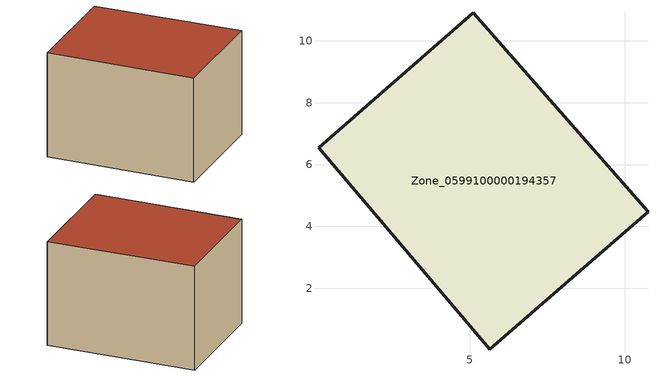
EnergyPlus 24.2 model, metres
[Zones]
Zone_0599100000194357
 floor ground (C_G): 5.64,0.03 0.1,6.54 5.12,10.9 10.76,4.47 z0
 wall outside (C_F): 0.1,6.54 5.64,0.03 10.76,4.47 5.12,10.9 0.1,6.54 z0:6.1
 roof outside (C_R): 10.76,4.47 5.12,10.9 0.1,6.54 5.64,0.03 z6.1
[BUILDING]
Pand.0599100000194357: North Axis=0; Terrain=City; Loads Convergence Tolerance Value=0.04; Temperature Convergence Tolerance Value=0.4; Solar Distribution=FullExterior; Maximum Number of Warmup Days=25; Minimum Number of Warmup Days=1
[Site:Location]
Rotterdam.The.Hague.AP_ZH_NLD Design_Conditions: Latitude=51.96; Longitude=4.45; Time Zone=1; Elevation=-4.5
[SITE:GROUNDTEMPERATURE:BUILDINGSURFACE]
18, 18, 18, 18, 18, 18, 18, 18, 18, 18, 18, 18
[MATERIAL] Thermal Absorptance=0.9; Solar Absorptance=0.7; Visible Absorptance=0.7
Name | Roughness | Thickness | Conductivity | Density | Specific Heat
G.TC.1946 | MediumSmooth | 0.15 | 1 | 540 | 1210
F.TC.1946 | Rough | 0.3 | 0.857143 | 1920 | 840
R.TC.1946 | MediumRough | 0.2 | 0.909091 | 1500 | 1000
[CONSTRUCTION]
C_G: G.TC.1946
C_F: F.TC.1946
C_R: R.TC.1946
[ZONE]
Zone_0599100000194357: Type=1; Multiplier=1; Ceiling Height=Autocalculate; Volume=Autocalculate; Floor Area=autocalculate; Part of Total Floor Area=Yes
[ZONEINFILTRATION:DESIGNFLOWRATE]
Infil_Zone_0599100000194357: Zone or ZoneList or Space or SpaceList=Zone_0599100000194357; Schedule=AlwaysOn; Design Flow Rate Calculation Method=Flow/Area; Flow Rate per Floor Area=0.003; Constant Term Coefficient=1; Temperature Term Coefficient=0; Velocity Term Coefficient=0; Velocity Squared Term Coefficient=0
[HVACTEMPLATE:ZONE:IDEALLOADSAIRSYSTEM]
Zone_0599100000194357: Maximum Heating Supply Air Temperature=50; Minimum Cooling Supply Air Temperature=13; Maximum Heating Supply Air Humidity Ratio=0.0156; Minimum Cooling Supply Air Humidity Ratio=0.0077; Heating Limit=NoLimit; Cooling Limit=NoLimit; Dehumidification Control Type=ConstantSensibleHeatRatio; Cooling Sensible Heat Ratio=0.7; Dehumidification Setpoint=60; Humidification Control Type=None; Humidification Setpoint=30; Outdoor Air Method=None; Outdoor Air Flow Rate per Person=0.00944; Outdoor Air Flow Rate per Zone Floor Area=0; Outdoor Air Flow Rate per Zone=0; Demand Controlled Ventilation Type=None; Outdoor Air Economizer Type=NoEconomizer; Heat Recovery Type=None; Sensible Heat Recovery Effectiveness=0.7; Latent Heat Recovery Effectiveness=0.65
[ZONECONTROL:THERMOSTAT]
ThermostatControl_Zone_0599100000194357: Zone or ZoneList=Zone_0599100000194357; Control Type Schedule=DualSetpointControlType; Control 1=Thermostat_Zone_0599100000194357; Temperature Difference Between Cutout And Setpoint=0
[THERMOSTATSETPOINT:DUALSETPOINT]
Thermostat_Zone_0599100000194357: Heating Setpoint Temperature Schedule=HeatingSetpoint_Zone_0599100000194357; Cooling Setpoint Temperature Schedule=CoolingSetpoint_Zone_0599100000194357
[SCHEDULE:COMPACT]
HeatingSetpoint_Zone_0599100000194357: Through: 12/31, For: AllDays, Until: 24:00, 21
CoolingSetpoint_Zone_0599100000194357: Through: 12/31, For: AllDays, Until: 24:00, 24
DualSetpointControlType: Through: 12/31, For: AllDays, Until: 24:00, 4
AlwaysOn: Through: 12/31, For: AllDays, Until: 24:00, 1
